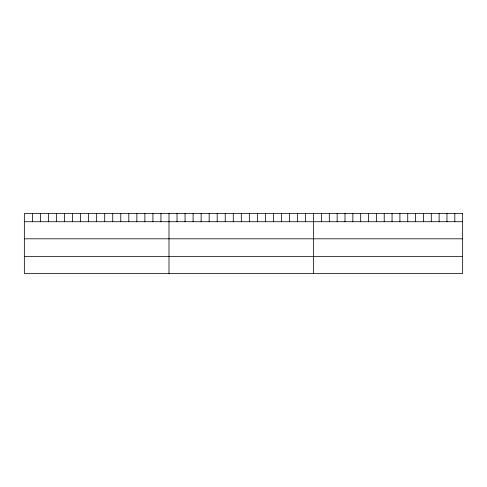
<?xml version="1.0" encoding="UTF-8"?>
<svg xmlns="http://www.w3.org/2000/svg" width="487" height="487" viewBox="0 0 487 487"><rect width="100%" height="100%" fill="white"/><g stroke="black" fill="none" stroke-linecap="round" stroke-linejoin="round"><path stroke-width="0.73" d="M24.35 221.713L462.65 221.713M24.35 238.807L462.65 238.807M24.35 256.418L462.65 256.418M454.809 213.483L454.809 221.713M446.963 213.483L446.963 221.713M439.122 213.483L439.122 221.713M431.275 213.483L431.275 221.713M423.434 213.483L423.434 221.713M415.588 213.483L415.588 221.713M407.747 213.483L407.747 221.713M399.906 213.483L399.906 221.713M392.059 213.483L392.059 221.713M384.219 213.483L384.219 221.713M376.372 213.483L376.372 221.713M368.531 213.483L368.531 221.713M360.69 213.483L360.69 221.713M352.844 213.483L352.844 221.713M345.003 213.483L345.003 221.713M337.156 213.483L337.156 221.713M329.315 213.483L329.315 221.713M321.469 213.483L321.469 221.713M313.628 213.483L313.628 273.517M305.593 213.483L305.593 221.713M297.557 213.483L297.557 221.713M289.522 213.483L289.522 221.713M281.486 213.483L281.486 221.713M273.45 213.483L273.45 221.713M265.415 213.483L265.415 221.713M257.38 213.483L257.38 221.713M249.344 213.483L249.344 221.713M241.308 213.483L241.308 221.713M233.273 213.483L233.273 221.713M225.238 213.483L225.238 221.713M217.202 213.483L217.202 221.713M209.167 213.483L209.167 221.713M201.131 213.483L201.131 221.713M193.095 213.483L193.095 221.713M185.06 213.483L185.06 221.713M177.025 213.483L177.025 221.713M168.989 213.483L168.989 273.517M160.953 213.483L160.953 221.713M152.918 213.483L152.918 221.713M144.882 213.483L144.882 221.713M136.847 213.483L136.847 221.713M128.811 213.483L128.811 221.713M120.776 213.483L120.776 221.713M112.74 213.483L112.74 221.713M104.705 213.483L104.705 221.713M96.67 213.483L96.67 221.713M88.634 213.483L88.634 221.713M80.599 213.483L80.599 221.713M72.563 213.483L72.563 221.713M64.528 213.483L64.528 221.713M56.492 213.483L56.492 221.713M48.456 213.483L48.456 221.713M40.421 213.483L40.421 221.713M32.386 213.483L32.386 221.713M462.65 213.483L24.35 213.483L24.35 273.517L462.65 273.517L462.65 213.483"/></g></svg>
